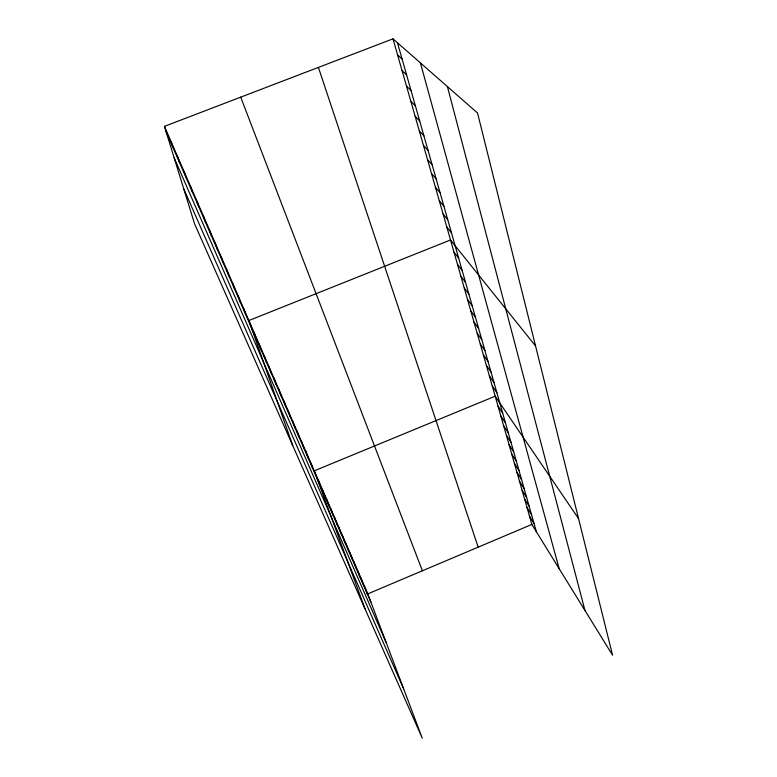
<?xml version="1.0" encoding="UTF-8"?>
<svg xmlns="http://www.w3.org/2000/svg" width="777" height="777" viewBox="0 0 777 777"><rect width="100%" height="100%" fill="white"/><g stroke="black" fill="none" stroke-linecap="round" stroke-linejoin="round"><path stroke-width="1.17" d="M367.803 593.881L531.856 524.436L612.567 655.205L477.544 113.015L392.987 38.85L164.433 126.36L194.503 223.65L422.251 738.15L367.803 593.881L164.433 126.36M397.571 54.895L402.078 58.994M402.078 70.649L406.594 74.913M406.507 86.121L411.043 90.54M410.858 101.331L415.404 105.895M415.132 116.278L419.687 120.989M419.327 130.963L423.902 135.81M423.455 145.406L428.04 150.379M427.515 159.596L432.109 164.705M431.507 173.553L436.111 178.778M435.431 187.276L440.044 192.618M439.296 200.777L443.91 206.235M443.094 214.054L447.707 219.619M446.824 227.127L451.447 232.789M535.557 345.969L450.505 239.976L248.893 320.532L292.725 445.542M454.021 252.253L458.644 258.119M457.478 264.345L462.111 270.299M460.878 276.253L465.51 282.294M464.238 287.985L468.871 294.104M467.54 299.533L472.173 305.73M470.794 310.917L475.427 317.191M473.999 322.125L478.632 328.477M477.156 333.178L481.798 339.598M480.273 344.065L484.906 350.544M483.343 354.788L487.975 361.344M486.363 365.365L490.996 371.979M489.345 375.786L493.978 382.459M492.288 386.062L496.911 392.793M578.544 518.599L495.182 396.192L314.277 470.833L365.151 609.168M498.038 406.186L502.661 413.034M500.854 416.035L505.468 422.931M503.632 425.757L508.245 432.702M506.371 435.343L510.984 442.327M509.081 444.794L513.684 451.825M511.742 454.118L516.346 461.198M514.374 463.325L518.968 470.444M516.977 472.397L521.561 479.555M519.531 481.361L524.116 488.558M522.066 490.2L526.641 497.435M524.562 498.921L529.127 506.196M527.02 507.536L531.585 514.84M529.458 516.045L534.003 523.377M183.76 188.879L403.603 688.743M174.165 157.848L386.218 642.666M166.016 131.507L370.862 601.99M240.705 97.154L422.387 570.774M364.306 585.839L367.356 593.929M360.761 577.69L363.791 585.751M357.167 569.434L360.188 577.466M353.525 561.062L356.536 569.075M349.844 552.583L352.826 560.567M346.105 543.987L349.077 551.942M342.317 535.275L345.27 543.201M338.471 526.447L341.414 534.343M334.576 517.501L337.5 525.349M330.633 508.42L333.527 516.239M326.631 499.222L329.506 507.002M322.572 489.889L325.427 497.63M318.453 480.429L321.289 488.131M310.042 461.101L312.83 468.706M305.75 451.223L308.518 458.78M301.389 441.2L304.128 448.708M296.969 431.041L299.679 438.49M292.482 420.726L295.163 428.127M287.927 410.256L290.579 417.599M283.304 399.621L285.926 406.905M278.613 388.84L281.206 396.056M273.844 377.884L276.408 385.042M269.007 366.763L271.532 373.854M264.093 355.477L266.589 362.49M259.11 344.007L261.567 350.951M254.04 332.362L256.459 339.219M243.502 308.139L245.843 314.84M238.024 295.551L240.316 302.156M232.459 282.75L234.703 289.258M226.797 269.726L228.992 276.136M221.037 256.488L223.184 262.791M215.18 243.016L217.269 249.213M209.217 229.322L211.257 235.402M318.415 67.405L478.166 547.163M203.156 215.384L205.138 221.348M196.979 201.194L198.902 207.041M190.705 186.762L192.56 192.473M184.314 172.067L186.111 177.651M177.807 157.109L179.536 162.548M171.173 141.88L172.834 147.174M392.987 38.85L531.856 524.436M397.474 42.784L536.402 531.798M420.425 62.918L559.187 568.715M447.406 86.587L584.964 610.479"/></g></svg>
